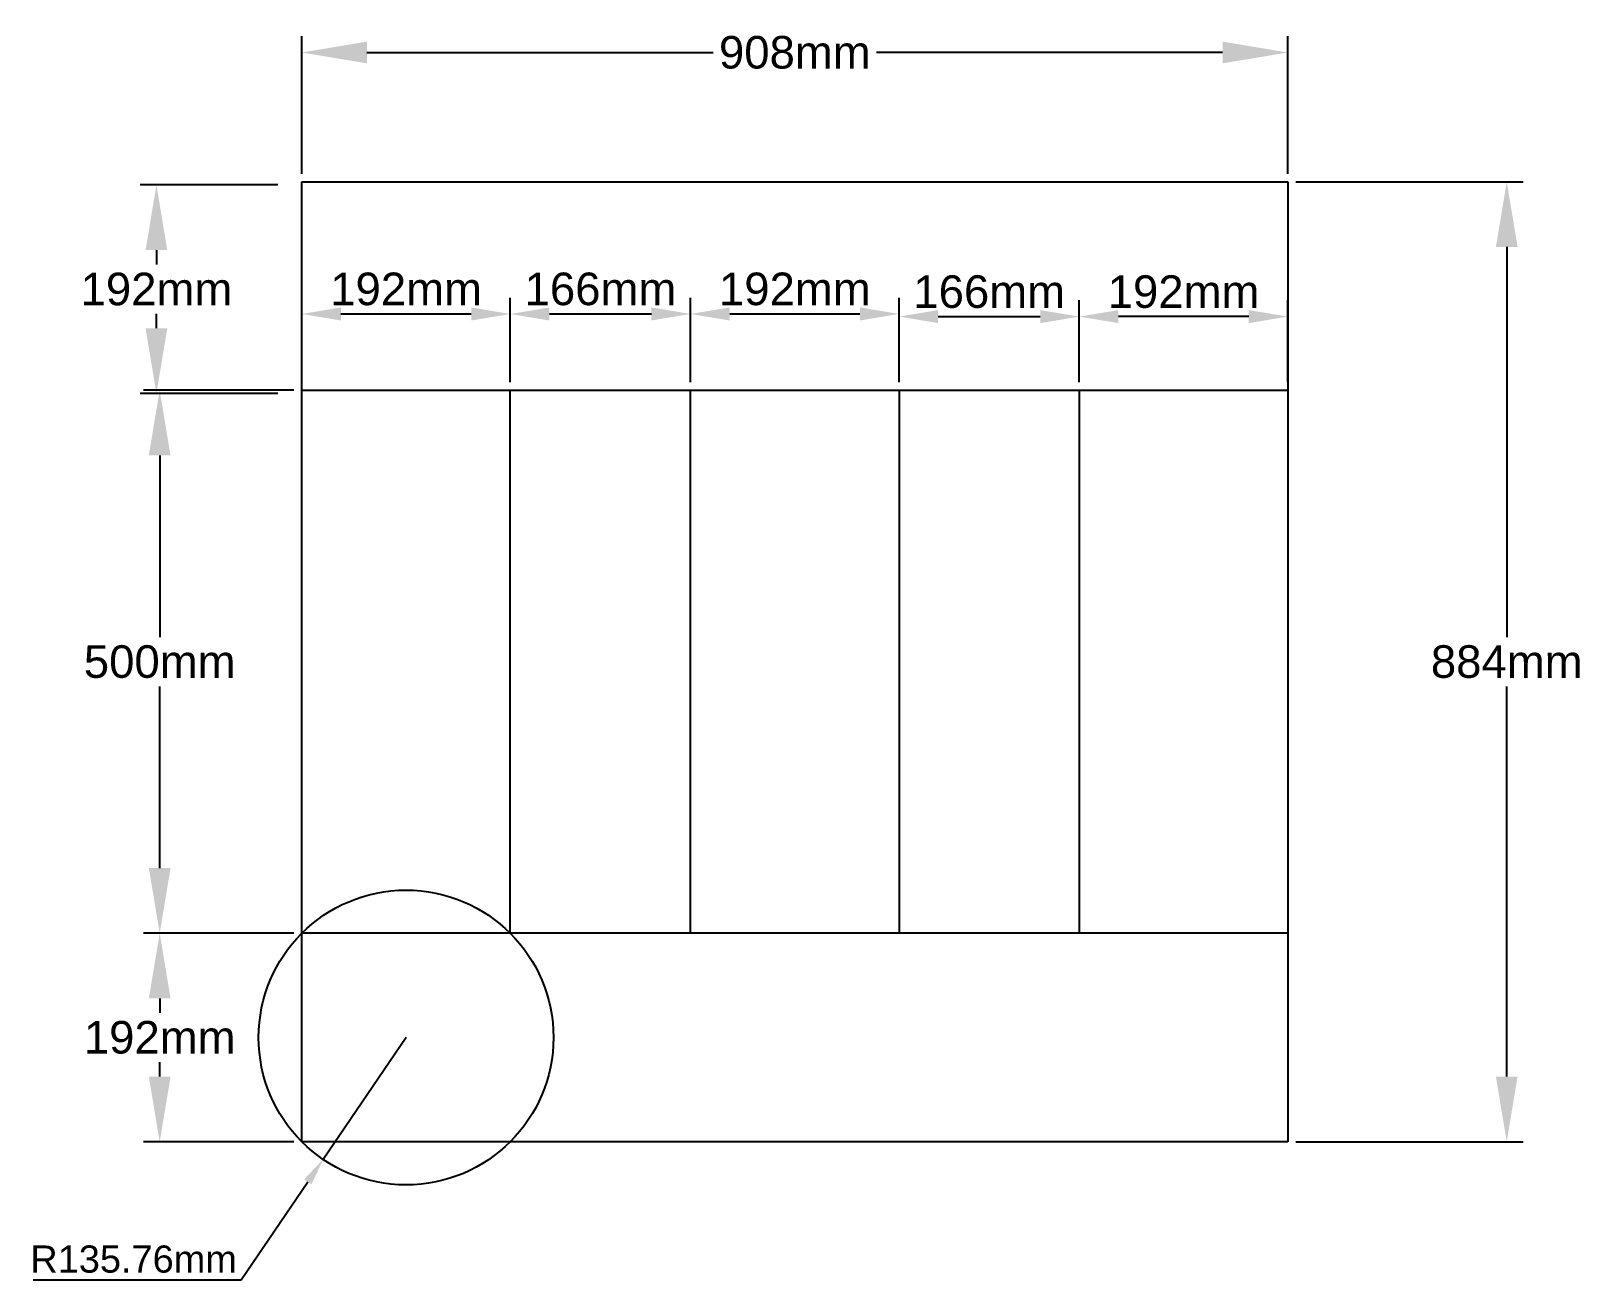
# Model space of a CAD drawing. Header units: millimetres. Extents: x 3756 to 5187, y 792 to 1942.
import ezdxf

# ---------------------------------------------------------------- set-up
doc = ezdxf.new("R2010")
doc.units = ezdxf.units.MM
doc.header["$LTSCALE"] = 7
doc.styles.get("Standard").update_dxf_attribs({"font": 'arial.ttf'})
doc.dimstyles.new('circle', dxfattribs={"dimscale": 10, "dimtxt": 2.5, "dimasz": 2.5, "dimexe": 1.25, "dimexo": 0.625, "dimtad": 1, "dimtih": 1, "dimtoh": 1, "dimdsep": 46, "dimtxsty": 'Standard', "dimcen": 2.5, "dimclrd": 30, "dimclre": 30, "dimclrt": 30, "dimadec": 0, "dimazin": 0, "dimtfac": 1, "dimtmove": 0, "dimatfit": 3, "dimfxl": 1, "dimtfillclr": 5, "dimarcsym": 0})
doc.dimstyles.new('dimension', dxfattribs={"dimscale": 12, "dimtxt": 2.5, "dimasz": 5, "dimexe": 1.25, "dimexo": 0.625, "dimtad": 0, "dimtih": 1, "dimtoh": 1, "dimdsep": 46, "dimtxsty": 'Standard', "dimcen": 2.5, "dimclrd": 30, "dimclre": 30, "dimclrt": 30, "dimadec": 0, "dimazin": 0, "dimtfac": 1, "dimtmove": 0, "dimatfit": 3, "dimfxl": 1, "dimtfillclr": 5, "dimarcsym": 0})
doc.dimstyles.new('dimension2', dxfattribs={"dimscale": 12, "dimtxt": 2.5, "dimasz": 3, "dimexe": 1.25, "dimexo": 0.625, "dimtad": 1, "dimtih": 1, "dimtoh": 1, "dimdsep": 46, "dimtxsty": 'Standard', "dimcen": 2.5, "dimclrd": 30, "dimclre": 30, "dimclrt": 30, "dimadec": 0, "dimazin": 0, "dimtfac": 1, "dimtmove": 0, "dimatfit": 3, "dimfxl": 1, "dimtfillclr": 5, "dimarcsym": 0})

# ---------------------------------------------------------------- blocks, each defined once
blk = doc.blocks.new('*D12')
at = {"color": 30, "lineweight": -2, "transparency": 16777216}
for p, q in [((4005.4, 1810.4), (4005.4, 1937)), ((4913.4, 1810.4), (4913.4, 1937)), ((4065.4, 1922), (4384.2, 1922)), ((4853.4, 1922), (4534.5, 1922))]:
    blk.add_line(p, q, dxfattribs=at)
at = {"color": 30, "transparency": 16777216}
for points in [[(4065.4, 1932), (4065.4, 1912), (4005.4, 1922)], [(4853.4, 1932), (4853.4, 1912), (4913.4, 1922)]]:
    blk.add_solid(points, dxfattribs=at)
at = {"layer": 'Defpoints', "color": 0, "transparency": 16777216}
for p in [(4913.4, 1922), (4005.4, 1802.9), (4913.4, 1802.9)]:
    blk.add_point(p, dxfattribs=at)
at = {"color": 30, "transparency": 16777216, "insert": (4459.4, 1922), "char_height": 30, "attachment_point": 5}
blk.add_mtext('908mm', dxfattribs=at)
blk = doc.blocks.new('*D13')
at = {"color": 30, "lineweight": -2, "transparency": 16777216}
for p, q in [((4920.9, 1802.9), (5130, 1802.9)), ((5115, 1742.9), (5115, 1383.7)), ((5115, 978.9), (5115, 1338.1)), ((4920.9, 918.9), (5130, 918.9))]:
    blk.add_line(p, q, dxfattribs=at)
at = {"color": 30, "transparency": 16777216}
for points in [[(5105, 1742.9), (5125, 1742.9), (5115, 1802.9)], [(5105, 978.9), (5125, 978.9), (5115, 918.9)]]:
    blk.add_solid(points, dxfattribs=at)
at = {"layer": 'Defpoints', "color": 0, "transparency": 16777216}
for p in [(4913.4, 1802.9), (4913.4, 918.9), (5115, 918.9)]:
    blk.add_point(p, dxfattribs=at)
at = {"color": 30, "transparency": 16777216, "insert": (5115, 1360.9), "char_height": 30, "attachment_point": 5}
blk.add_mtext('884mm', dxfattribs=at)
blk = doc.blocks.new('*D14')
at = {"color": 30, "lineweight": -2, "transparency": 16777216}
for p, q in [((3983.3, 1800), (3856.5, 1800)), ((3871.5, 1740), (3871.5, 1726.8)), ((3871.5, 1668), (3871.5, 1681.2)), ((3983.3, 1608), (3856.5, 1608))]:
    blk.add_line(p, q, dxfattribs=at)
at = {"color": 30, "transparency": 16777216}
for points in [[(3861.5, 1740), (3881.5, 1740), (3871.5, 1800)], [(3861.5, 1668), (3881.5, 1668), (3871.5, 1608)]]:
    blk.add_solid(points, dxfattribs=at)
at = {"layer": 'Defpoints', "color": 0, "transparency": 16777216}
for p in [(3990.8, 1800), (3871.5, 1608), (3990.8, 1608)]:
    blk.add_point(p, dxfattribs=at)
at = {"color": 30, "transparency": 16777216, "insert": (3871.5, 1704), "char_height": 30, "attachment_point": 5}
blk.add_mtext('192mm', dxfattribs=at)
blk = doc.blocks.new('*D15')
at = {"color": 30, "lineweight": -2, "transparency": 16777216}
for p, q in [((3997.9, 1110.9), (3859.5, 1110.9)), ((3874.5, 1050.9), (3874.5, 1037.7)), ((3874.5, 978.9), (3874.5, 992.1)), ((3997.9, 918.9), (3859.5, 918.9))]:
    blk.add_line(p, q, dxfattribs=at)
at = {"color": 30, "transparency": 16777216}
for points in [[(3864.5, 1050.9), (3884.5, 1050.9), (3874.5, 1110.9)], [(3864.5, 978.9), (3884.5, 978.9), (3874.5, 918.9)]]:
    blk.add_solid(points, dxfattribs=at)
at = {"layer": 'Defpoints', "color": 0, "transparency": 16777216}
for p in [(4005.4, 1110.9), (3874.5, 918.9), (4005.4, 918.9)]:
    blk.add_point(p, dxfattribs=at)
at = {"color": 30, "transparency": 16777216, "insert": (3874.5, 1014.9), "char_height": 30, "attachment_point": 5}
blk.add_mtext('192mm', dxfattribs=at)
blk = doc.blocks.new('*D16')
at = {"color": 30, "lineweight": -2, "transparency": 16777216}
for p, q in [((3997.9, 1610.9), (3859.5, 1610.9)), ((3874.5, 1550.9), (3874.5, 1383.7)), ((3874.5, 1170.9), (3874.5, 1338.1)), ((3997.9, 1110.9), (3859.5, 1110.9))]:
    blk.add_line(p, q, dxfattribs=at)
at = {"color": 30, "transparency": 16777216}
for points in [[(3864.5, 1550.9), (3884.5, 1550.9), (3874.5, 1610.9)], [(3864.5, 1170.9), (3884.5, 1170.9), (3874.5, 1110.9)]]:
    blk.add_solid(points, dxfattribs=at)
at = {"layer": 'Defpoints', "color": 0, "transparency": 16777216}
for p in [(4005.4, 1610.9), (3874.5, 1110.9), (4005.4, 1110.9)]:
    blk.add_point(p, dxfattribs=at)
at = {"color": 30, "transparency": 16777216, "insert": (3874.5, 1360.9), "char_height": 30, "attachment_point": 5}
blk.add_mtext('500mm', dxfattribs=at)
blk = doc.blocks.new('*D17')
at = {"color": 30, "lineweight": -2, "transparency": 16777216}
for p, q in [((4005.4, 1618.4), (4005.4, 1696.2)), ((4197.4, 1618.4), (4197.4, 1696.2)), ((4041.4, 1681.2), (4161.4, 1681.2))]:
    blk.add_line(p, q, dxfattribs=at)
at = {"color": 30, "transparency": 16777216}
for points in [[(4041.4, 1687.2), (4041.4, 1675.2), (4005.4, 1681.2)], [(4161.4, 1687.2), (4161.4, 1675.2), (4197.4, 1681.2)]]:
    blk.add_solid(points, dxfattribs=at)
at = {"layer": 'Defpoints', "color": 0, "transparency": 16777216}
for p in [(4197.4, 1681.2), (4005.4, 1610.9), (4197.4, 1610.9)]:
    blk.add_point(p, dxfattribs=at)
at = {"color": 30, "transparency": 16777216, "insert": (4101.4, 1704.1), "char_height": 30, "attachment_point": 5}
blk.add_mtext('192mm', dxfattribs=at)
blk = doc.blocks.new('*D18')
at = {"color": 30, "lineweight": -2, "transparency": 16777216}
for p, q in [((4721.4, 1618.4), (4721.4, 1693.8)), ((4913.4, 1618.4), (4913.4, 1693.8)), ((4877.4, 1678.8), (4757.4, 1678.8))]:
    blk.add_line(p, q, dxfattribs=at)
at = {"color": 30, "transparency": 16777216}
for points in [[(4757.4, 1684.8), (4757.4, 1672.8), (4721.4, 1678.8)], [(4877.4, 1684.8), (4877.4, 1672.8), (4913.4, 1678.8)]]:
    blk.add_solid(points, dxfattribs=at)
at = {"layer": 'Defpoints', "color": 0, "transparency": 16777216}
for p in [(4721.4, 1678.8), (4721.4, 1610.9), (4913.4, 1610.9)]:
    blk.add_point(p, dxfattribs=at)
at = {"color": 30, "transparency": 16777216, "insert": (4817.4, 1701.6), "char_height": 30, "attachment_point": 5}
blk.add_mtext('192mm', dxfattribs=at)
blk = doc.blocks.new('*D19')
at = {"color": 30, "lineweight": -2, "transparency": 16777216}
for p, q in [((4363.4, 1618.4), (4363.4, 1696.2)), ((4555.4, 1618.4), (4555.4, 1696.2)), ((4399.4, 1681.2), (4519.4, 1681.2))]:
    blk.add_line(p, q, dxfattribs=at)
at = {"color": 30, "transparency": 16777216}
for points in [[(4399.4, 1687.2), (4399.4, 1675.2), (4363.4, 1681.2)], [(4519.4, 1687.2), (4519.4, 1675.2), (4555.4, 1681.2)]]:
    blk.add_solid(points, dxfattribs=at)
at = {"layer": 'Defpoints', "color": 0, "transparency": 16777216}
for p in [(4555.4, 1681.2), (4363.4, 1610.9), (4555.4, 1610.9)]:
    blk.add_point(p, dxfattribs=at)
at = {"color": 30, "transparency": 16777216, "insert": (4459.4, 1704.1), "char_height": 30, "attachment_point": 5}
blk.add_mtext('192mm', dxfattribs=at)
blk = doc.blocks.new('*D20')
at = {"color": 30, "lineweight": -2, "transparency": 16777216}
for p, q in [((4555.4, 1618.4), (4555.4, 1693.8)), ((4721.4, 1618.4), (4721.4, 1693.8)), ((4591.4, 1678.8), (4685.4, 1678.8))]:
    blk.add_line(p, q, dxfattribs=at)
at = {"color": 30, "transparency": 16777216}
for points in [[(4591.4, 1684.8), (4591.4, 1672.8), (4555.4, 1678.8)], [(4685.4, 1684.8), (4685.4, 1672.8), (4721.4, 1678.8)]]:
    blk.add_solid(points, dxfattribs=at)
at = {"layer": 'Defpoints', "color": 0, "transparency": 16777216}
for p in [(4721.4, 1678.8), (4555.4, 1610.9), (4721.4, 1610.9)]:
    blk.add_point(p, dxfattribs=at)
at = {"color": 30, "transparency": 16777216, "insert": (4638.4, 1701.6), "char_height": 30, "attachment_point": 5}
blk.add_mtext('166mm', dxfattribs=at)
blk = doc.blocks.new('*D21')
at = {"color": 30, "lineweight": -2, "transparency": 16777216}
for p, q in [((4197.4, 1618.4), (4197.4, 1696.2)), ((4363.4, 1618.4), (4363.4, 1696.2)), ((4233.4, 1681.2), (4327.4, 1681.2))]:
    blk.add_line(p, q, dxfattribs=at)
at = {"color": 30, "transparency": 16777216}
for points in [[(4233.4, 1687.2), (4233.4, 1675.2), (4197.4, 1681.2)], [(4327.4, 1687.2), (4327.4, 1675.2), (4363.4, 1681.2)]]:
    blk.add_solid(points, dxfattribs=at)
at = {"layer": 'Defpoints', "color": 0, "transparency": 16777216}
for p in [(4363.4, 1681.2), (4197.4, 1610.9), (4363.4, 1610.9)]:
    blk.add_point(p, dxfattribs=at)
at = {"color": 30, "transparency": 16777216, "insert": (4280.4, 1704.1), "char_height": 30, "attachment_point": 5}
blk.add_mtext('166mm', dxfattribs=at)
blk = doc.blocks.new('*D22')
at = {"color": 30, "lineweight": -2, "transparency": 16777216}
for p, q in [((4101.4, 1014.9), (4025, 902.7)), ((3949.4, 791.6), (4010.9, 882)), ((3757.9, 791.6), (3949.4, 791.6))]:
    blk.add_line(p, q, dxfattribs=at)
at = {"color": 30, "transparency": 16777216}
blk.add_solid([(4007.5, 884.3), (4014.4, 879.7), (4025, 902.7)], dxfattribs=at)
at = {"layer": 'Defpoints', "color": 0, "transparency": 16777216}
for p in [(4101.4, 1014.9), (4025, 902.7)]:
    blk.add_point(p, dxfattribs=at)
at = {"color": 30, "transparency": 16777216, "insert": (3850.5, 810.7), "char_height": 25, "attachment_point": 5}
blk.add_mtext('R135.76mm', dxfattribs=at)

msp = doc.modelspace()

# ---------------------------------------------------------------- linework, layer by layer
for p, q in [((4005.388, 1802.888), (4913.388, 1802.888)), ((4005.388, 918.888), (4005.388, 1802.888)), ((4913.388, 1802.888), (4913.388, 918.888)), ((4005.388, 1610.888), (4913.388, 1610.888)), ((4197.388, 1110.888), (4197.388, 1610.888)), ((4363.388, 1110.888), (4363.388, 1610.888)), ((4555.388, 1610.888), (4555.388, 1110.888)), ((4721.388, 1610.888), (4721.388, 1110.888)), ((4913.388, 1110.888), (4005.388, 1110.888)), ((4913.388, 918.888), (4005.388, 918.888))]:
    msp.add_line(p, q)
msp.add_circle((4101.388, 1014.888), 135.765)

# ---------------------------------------------------------------- dimensions: what is measured, and where the dimension line sits
for base, p1, p2, dimstyle, picture, middle in [((4913.388, 1922.042), (4005.388, 1802.888), (4913.388, 1802.888), 'dimension', '*D12', (4459.388, 1922.042)), ((4197.388, 1681.241), (4005.388, 1610.888), (4197.388, 1610.888), 'dimension2', '*D17', (4101.388, 1704.059)), ((4363.388, 1681.241), (4197.388, 1610.888), (4363.388, 1610.888), 'dimension2', '*D21', (4280.388, 1704.059)), ((4555.388, 1681.241), (4363.388, 1610.888), (4555.388, 1610.888), 'dimension2', '*D19', (4459.388, 1704.059)), ((4721.388, 1678.763), (4555.388, 1610.888), (4721.388, 1610.888), 'dimension2', '*D20', (4638.388, 1701.581)), ((4721.388, 1678.763), (4913.388, 1610.888), (4721.388, 1610.888), 'dimension2', '*D18', (4817.388, 1701.581))]:
    dim = msp.add_linear_dim(base=base, p1=p1, p2=p2, dimstyle=dimstyle, override={"dimpost": 'mm'})
    dim.commit()
    dim.dimension.update_dxf_attribs({"geometry": picture, "text_midpoint": middle})
for base, p1, p2, picture, middle in [((3871.539, 1607.973), (3990.793, 1799.973), (3990.793, 1607.973), '*D14', (3871.539, 1703.973)), ((5115.037, 918.888), (4913.388, 1802.888), (4913.388, 918.888), '*D13', (5115.037, 1360.888)), ((3874.458, 1110.888), (4005.388, 1610.888), (4005.388, 1110.888), '*D16', (3874.458, 1360.888)), ((3874.458, 918.888), (4005.388, 1110.888), (4005.388, 918.888), '*D15', (3874.458, 1014.888))]:
    dim = msp.add_linear_dim(base=base, p1=p1, p2=p2, angle=90, dimstyle='dimension', override={"dimpost": 'mm'})
    dim.commit()
    dim.dimension.update_dxf_attribs({"geometry": picture, "text_midpoint": middle})
dim = msp.add_radius_dim(center=(4101.388, 1014.888), mpoint=(4024.984, 902.663), dimstyle='circle', override={"dimpost": 'mm'})
dim.commit()
dim.dimension.update_dxf_attribs({"geometry": '*D22', "text_midpoint": (3850.537, 791.648), "dimtype": 164})

doc.saveas('drawing.dxf')
